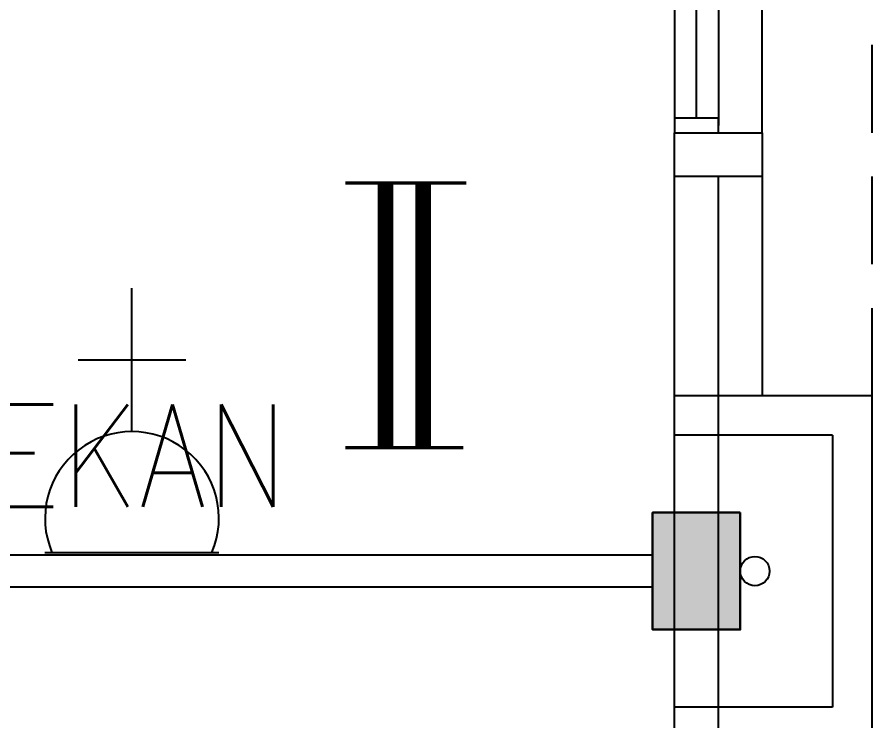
# Model space of a CAD drawing. Header units: inches. Extents: x 16928 to 514628, y -1471 to 241387.
# Drawn here: x 183132 to 186055, y 45503 to 47911 of the extents above; entities that cross this region are included whole.
import ezdxf
from ezdxf.enums import TextEntityAlignment as Align

# ---------------------------------------------------------------- set-up
doc = ezdxf.new("R2010")
doc.units = ezdxf.units.IN
doc.header["$MEASUREMENT"] = 0
doc.linetypes.add('HIDDEN', pattern=[0.375, 0.25, -0.125])
doc.layers.add('COLUMN', color=8, linetype='Continuous', lineweight=30)
doc.layers.add('t3', color=8, linetype='Continuous', lineweight=25)
for name, color, linetype in [('DOWNPIPE', 8, 'Continuous'), ('ELECT', 6, 'Continuous'), ('FITTING', 8, 'Continuous'), ('LW', 2, 'Continuous'), ('partition', 8, 'Continuous'), ('TB', 8, 'Continuous'), ('WALL', 1, 'Continuous'), ('WIN', 9, 'Continuous')]:
    doc.layers.add(name, color=color, linetype=linetype)
doc.styles.add('LAILA', font='romans.shx', dxfattribs={"width": 0.85})

# ---------------------------------------------------------------- blocks, each defined once
blk = doc.blocks.new('13A SSO 300mm')
at = {"layer": 'ELECT', "color": 6}
for p, q in [((0, 413.8), (0, 904.4)), ((-184, 659.1), (184, 659.1)), ((-297.4, 0), (297.4, 0))]:
    blk.add_line(p, q, dxfattribs=at)
blk.add_arc((0, 116.3), 297.4, 336.9763, 203.0237, dxfattribs=at)

msp = doc.modelspace()

# ---------------------------------------------------------------- linework, layer by layer
at = {"layer": 'COLUMN'}
msp.add_lwpolyline([(185605, 46215.4), (185305, 46215.4), (185305, 45815.4), (185605, 45815.4)], close=True, dxfattribs=at)
msp.add_solid([(185605, 46215.4), (185305, 46215.4), (185605, 45815.4), (185305, 45815.4)], dxfattribs=at)
at = {"layer": 'DOWNPIPE'}
msp.add_circle((185655, 46015.4), 50, dxfattribs=at)
at = {"layer": 'FITTING', "color": 3}
for points, const_width in [([(184391.5, 46437.6), (184391.5, 47337.6)], 54.6), ([(184391.5, 46437.6), (184391.5, 47337.6)], 54.6), ([(184520.4, 46437.6), (184520.4, 47337.6)], 54.6), ([(184520.4, 46437.6), (184520.4, 47337.6)], 54.6), ([(184253.9, 47343.5), (184539, 47343.5)], 10.9), ([(184253.9, 47343.5), (184539, 47343.5)], 10.9), ([(184392.6, 47343.5), (184667.8, 47343.5)], 10.9), ([(184392.6, 47343.5), (184667.8, 47343.5)], 10.9), ([(184253.9, 46437.6), (184529.1, 46437.6)], 10.9), ([(184253.9, 46437.6), (184529.1, 46437.6)], 10.9), ([(184382.8, 46437.6), (184658, 46437.6)], 10.9), ([(184382.8, 46437.6), (184658, 46437.6)], 10.9)]:
    msp.add_lwpolyline(points, dxfattribs=dict(at, const_width=const_width))
at = {"layer": 'LW', "linetype": 'HIDDEN', "ltscale": 1200}
msp.add_line((186055, 51415.4), (186055, 40615.4), dxfattribs=at)
at = {"layer": 'LW'}
for p, q in [((185680, 47515.4), (185680, 50515.4)), ((185680, 47365.4), (185680, 46615.4))]:
    msp.add_line(p, q, dxfattribs=at)
at = {"layer": 'partition'}
for p, q in [((185305, 46070.4), (181380, 46070.4)), ((185305, 45960.4), (181380, 45960.4))]:
    msp.add_line(p, q, dxfattribs=at)
at = {"layer": 'WALL'}
for p, q in [((185380, 44515.4), (185380, 47515.4)), ((185530, 44665.4), (185530, 47365.4)), ((186055, 46615.4), (185380, 46615.4)), ((186055, 46615.4), (186055, 45415.4)), ((185920, 46480.4), (185380, 46480.4)), ((185920, 46480.4), (185920, 45550.4)), ((185920, 45550.4), (185380, 45550.4))]:
    msp.add_line(p, q, dxfattribs=at)
msp.add_lwpolyline([(185380, 47365.4), (185380, 47515.4), (185680, 47515.4), (185680, 47365.4)], close=True, dxfattribs=at)
at = {"layer": 'WIN'}
for p, q in [((185380, 50515.4), (185380, 47515.4)), ((185530, 50490.4), (185530, 47540.4)), ((185455, 47565.4), (185455, 48105.4))]:
    msp.add_line(p, q, dxfattribs=at)
msp.add_lwpolyline([(185530, 47515.4), (185530, 47565.4), (185380, 47565.4), (185380, 47515.4)], close=True, dxfattribs=at)

# ---------------------------------------------------------------- block references
at = {"layer": 'TB', "color": 6, "linetype": 'Continuous'}
msp.add_blockref('13A SSO 300mm', (183524.5, 46079.1), dxfattribs=at)

# ---------------------------------------------------------------- texts
at = {"layer": 't3', "style": 'LAILA', "width": 0.85}
msp.add_text('DEKAN', height=350, dxfattribs=at).set_placement((182771, 46585.5), align=Align.TOP_LEFT)

doc.saveas('drawing.dxf')
